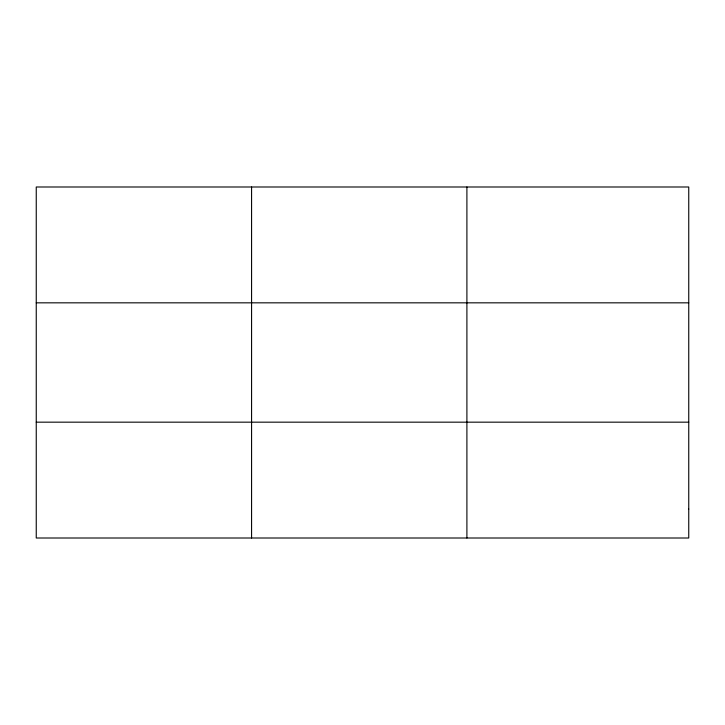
<?xml version="1.0" encoding="UTF-8"?>
<svg xmlns="http://www.w3.org/2000/svg" width="725" height="725" viewBox="0 0 725 725"><rect width="100%" height="100%" fill="white"/><g stroke="black" fill="none" stroke-linecap="round" stroke-linejoin="round"><path stroke-width="1.09" d="M251.575 538.004L251.575 186.996M466.9 538.004L466.9 186.996M36.25 302.833L688.75 302.833M36.25 422.167L688.75 422.167M688.75 509.05L688.75 538.004L36.25 538.004L36.25 186.996L688.75 186.996L688.75 509.05"/></g></svg>
